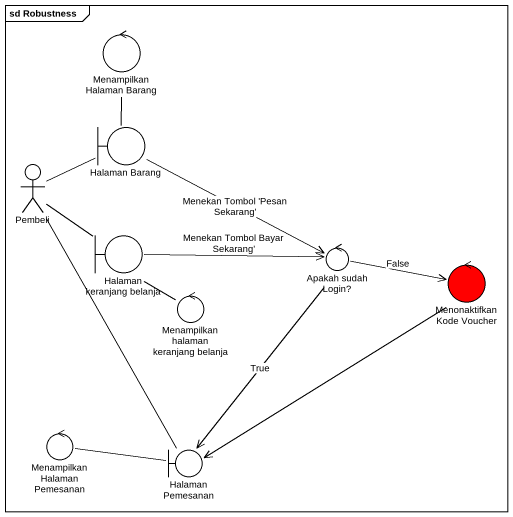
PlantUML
@startuml
mainframe sd Robustness
control "Menampilkan Halaman Barang" as Menampilkan_Halaman_Barang
boundary "Halaman Barang" as Halaman_Barang
actor Pembeli
boundary "Halaman keranjang belanja" as Halaman_keranjang_belanja
control "Apakah sudah Login?" as Apakah_sudah_Login
control "Menampilkan halaman keranjang belanja" as Menampilkan_halaman
control "Menonaktifkan Kode Voucher" as Menonaktifkan_Kode_Voucher #FF0000
control "Menampilkan Halaman Pemesanan" as Menampilkan_Halaman
boundary "Halaman Pemesanan" as Halaman_Pemesanan
Menampilkan_Halaman_Barang -- Halaman_Barang
Halaman_Barang -right-> Apakah_sudah_Login : Menekan Tombol 'Pesan Sekarang'
Pembeli -right- Halaman_Barang
Pembeli -- Halaman_keranjang_belanja
Pembeli -- Halaman_Pemesanan
Halaman_keranjang_belanja -right-> Apakah_sudah_Login : Menekan Tombol Bayar Sekarang'
Halaman_keranjang_belanja -- Menampilkan_halaman
Apakah_sudah_Login -right-> Menonaktifkan_Kode_Voucher : False
Apakah_sudah_Login --> Halaman_Pemesanan : True
Menonaktifkan_Kode_Voucher --> Halaman_Pemesanan
Menampilkan_Halaman -right- Halaman_Pemesanan
@enduml
